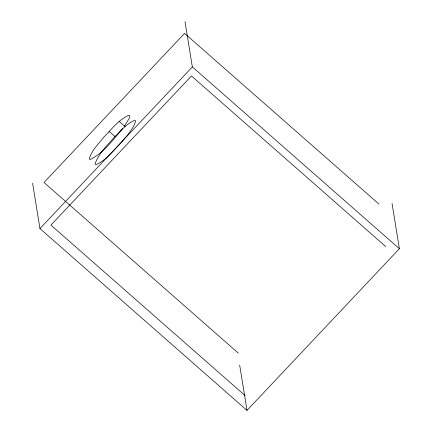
<?xml version="1.0" encoding="UTF-8"?>
<svg xmlns="http://www.w3.org/2000/svg" width="432" height="432" viewBox="0 0 432 432"><rect width="100%" height="100%" fill="white"/><g stroke="black" fill="none" stroke-linecap="round" stroke-linejoin="round"><path stroke-width="0.65" d="M124.189 126.538L129.238 118.309L129.821 116.019L129.017 115.187C118.681 119.578 111.607 129.303 103.864 137.101C98.572 143.91 91.735 150.304 89.251 158.765L90.056 159.602C103.626 152.939 113.081 139.844 122.683 128.498M114.934 136.485C107.73 145.012 98.723 153.095 95.083 163.89L95.888 164.722C106.223 160.331 113.297 150.606 121.041 142.803C126.328 135.999 133.169 129.605 135.653 121.138L134.849 120.307C126.733 123.347 121.133 130.745 114.934 136.485L109.096 131.366M392.045 203.423L399.384 248.719L247.001 410.4L39.955 228.577L192.332 66.89L184.999 21.6M378.875 204.012L184.561 33.372L44.021 182.493L238.334 353.133M192.332 66.89L399.384 248.719M385.771 246.607L191.462 75.967L50.922 225.088L245.236 395.728M119.297 121.484L125.134 126.608M239.668 365.11L247.001 410.4M32.616 183.281L39.955 228.577"/></g></svg>
